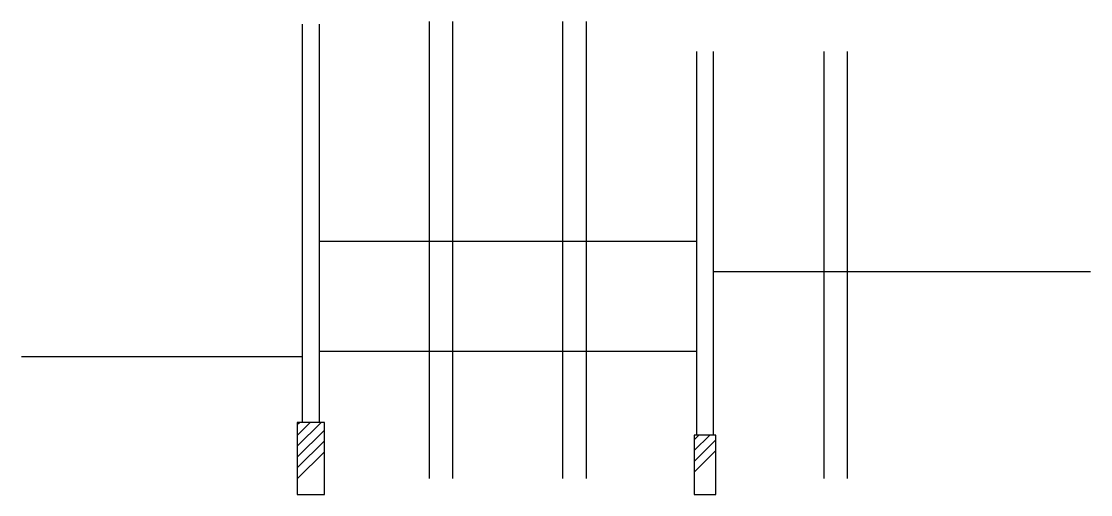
# Model space of a CAD drawing. Header units: metres. Extents: x 3154 to 4339, y 2044 to 2568.
import ezdxf

# ---------------------------------------------------------------- set-up
doc = ezdxf.new("R2010")
doc.units = ezdxf.units.M
for name, color, linetype in [('3', 7, 'Continuous'), ('7', 7, 'Continuous'), ('Painéis', 7, 'Continuous')]:
    doc.layers.add(name, color=color, linetype=linetype)

msp = doc.modelspace()

# ---------------------------------------------------------------- linework, layer by layer
at = {"layer": '3', "color": 7, "lineweight": 25}
for p, q in [((3459.9, 2097.5), (3486.3, 2123.8)), ((3459.9, 2109.5), (3474.3, 2123.8)), ((3459.9, 2121.5), (3462.3, 2123.8)), ((3459.9, 2085.4), (3489.9, 2115.4)), ((3459.9, 2073.4), (3489.9, 2103.4)), ((3899.9, 2092.7), (3917.1, 2109.8)), ((3899.9, 2104.7), (3905, 2109.8)), ((3899.9, 2080.7), (3923.9, 2104.7)), ((3459.9, 2061.4), (3489.9, 2091.4)), ((3899.9, 2068.6), (3923.9, 2092.6))]:
    msp.add_line(p, q, dxfattribs=at)
for points in [[(3465.4, 2565.3), (3465.4, 2123.8)], [(3484.4, 2123.8), (3484.4, 2565.3)], [(3902.4, 2534.8), (3902.4, 2109.8)], [(3921.4, 2109.8), (3921.4, 2534.8)]]:
    msp.add_lwpolyline(points, dxfattribs=at)
at = {"layer": '7', "color": 7, "lineweight": 25}
for points in [[(3459.9, 2043.8), (3489.9, 2043.8), (3489.9, 2123.8), (3459.9, 2123.8), (3459.9, 2043.8)], [(3899.9, 2043.8), (3923.9, 2043.8), (3923.9, 2109.8), (3899.9, 2109.8), (3899.9, 2043.8)]]:
    msp.add_lwpolyline(points, dxfattribs=at)
at = {"layer": 'Painéis', "color": 7, "lineweight": 25}
for p, q in [((3606.4, 2061.8), (3606.4, 2568.3)), ((3632.4, 2061.8), (3632.4, 2568.3)), ((3754.4, 2061.8), (3754.4, 2568.3)), ((3780.4, 2061.8), (3780.4, 2568.3)), ((4043.4, 2534.8), (4043.4, 2061.8)), ((4069.4, 2534.8), (4069.4, 2061.8)), ((3902.4, 2324.3), (3484.4, 2324.3)), ((4339.3, 2290.8), (3921.3, 2290.8)), ((3154, 2196.9), (3465.4, 2196.9)), ((3902.4, 2202.3), (3484.4, 2202.3))]:
    msp.add_line(p, q, dxfattribs=at)

doc.saveas('drawing.dxf')
